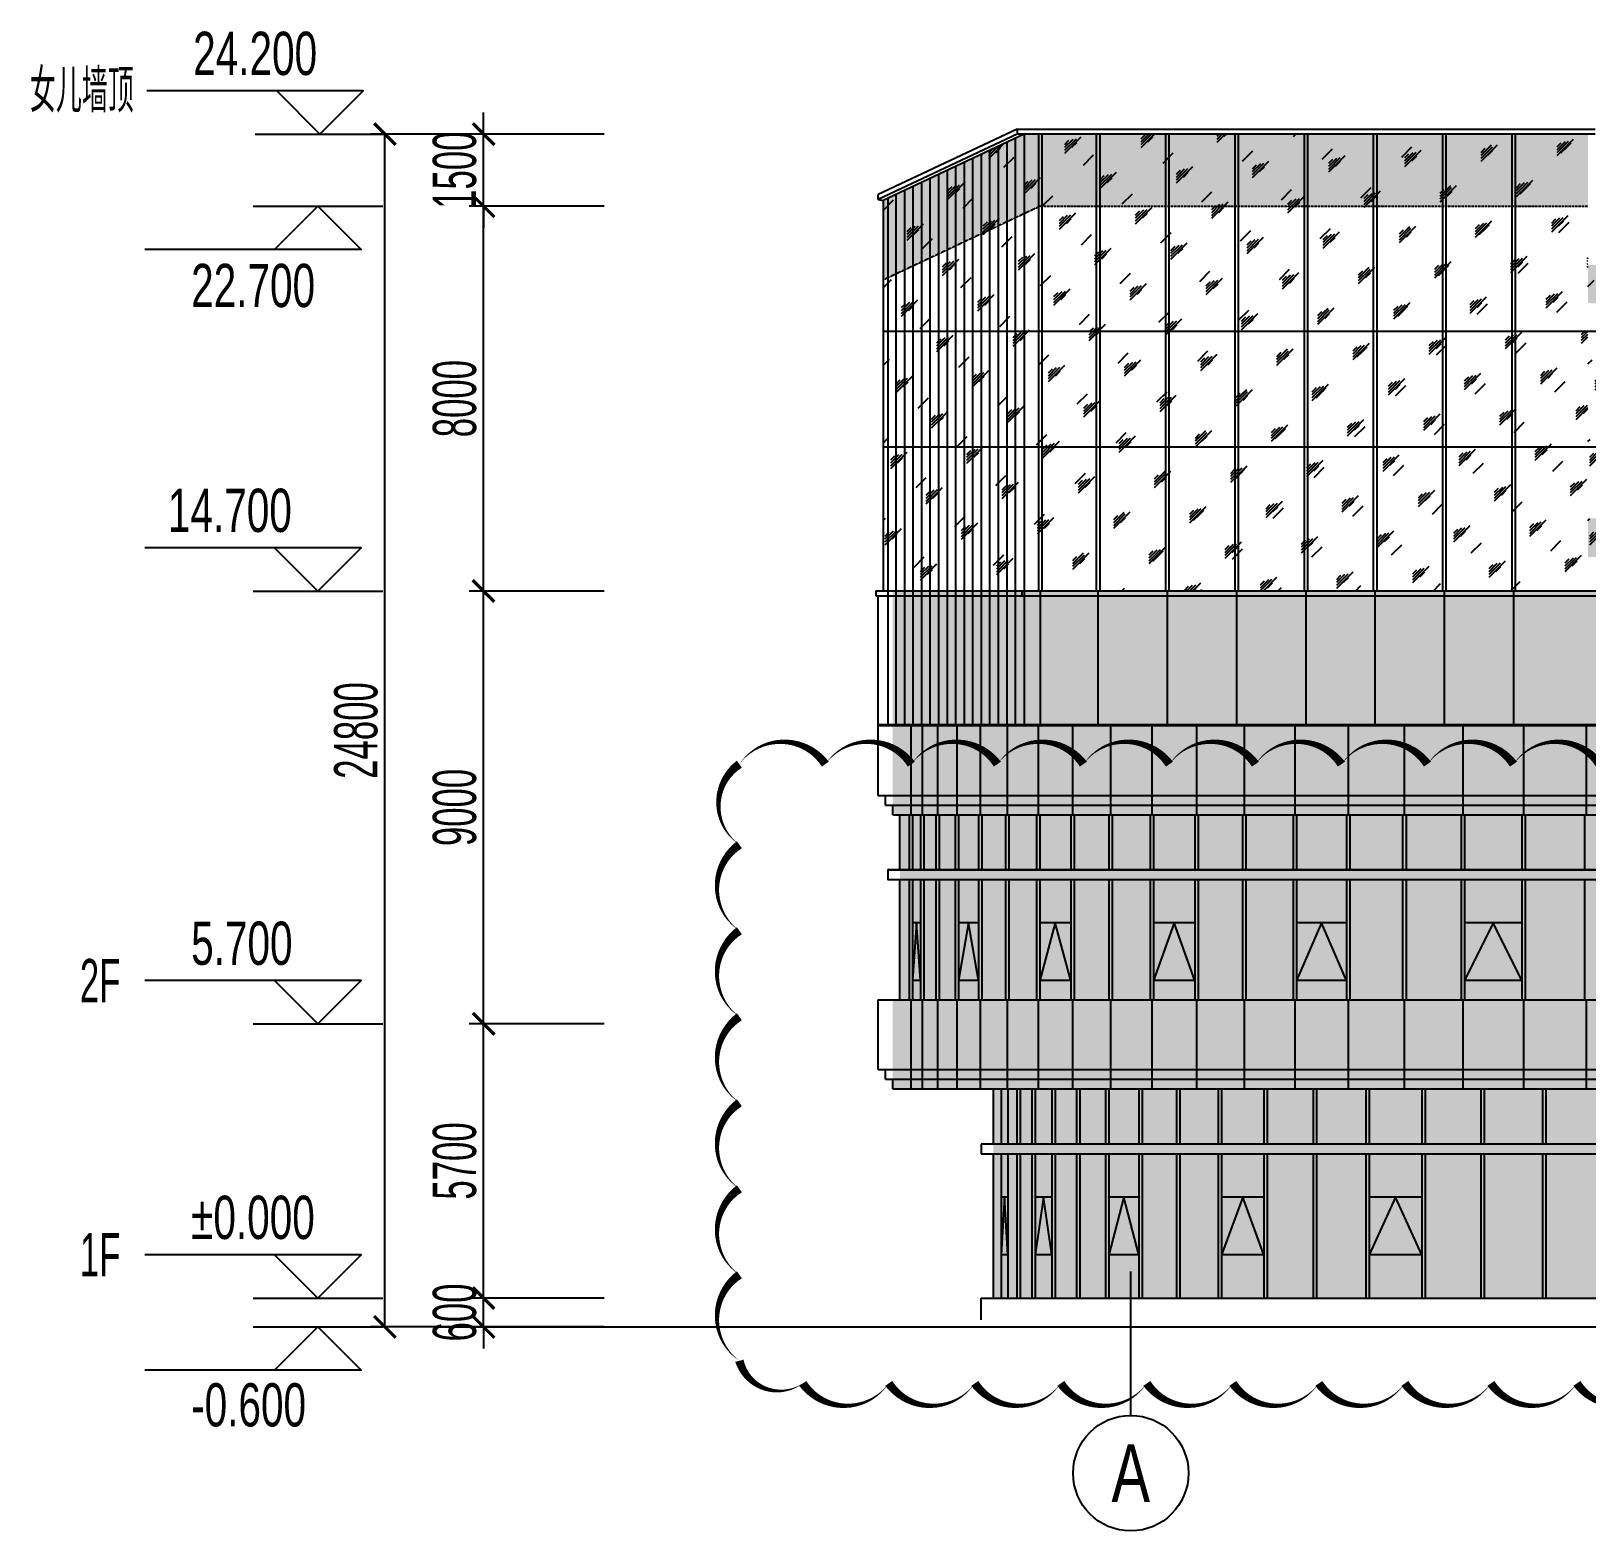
# Model space of a CAD drawing. Extents: x 1849385 to 2804940, y -773301 to -409130.
# Drawn here: x 2545853 to 2578198, y -567667 to -536485 of the extents above; entities that cross this region are included whole.
import ezdxf
from ezdxf.enums import TextEntityAlignment as Align

# ---------------------------------------------------------------- set-up
doc = ezdxf.new("R2010")
doc.units = 0
doc.linetypes.add('DASH', pattern=[0.35, 0.25, -0.1])
for name, color, linetype in [('#填充层', 8, 'Continuous'), ('#幕墙分格线-立面', 7, 'Continuous'), ('#文字', 2, 'Continuous'), ('#标注', 1, 'Continuous'), ('#结构边线+内凹外凸边线', 5, 'Continuous'), ('A-GLASS-E', 145, 'Continuous'), ('A-STRS', 50, 'Continuous'), ('dim', 7, 'Continuous'), ('L立面-细线', 5, 'Continuous')]:
    doc.layers.add(name, color=color, linetype=linetype)
doc.styles.add('#文字', font='jrs.shx', dxfattribs={"width": 0.7, "bigfont": 'hztxt.shx'})
doc.styles.add('HZ', font='jrs.shx', dxfattribs={"width": 0.6, "bigfont": 'hztxt.shx'})
doc.styles.add('JHZX', font='jrs.shx', dxfattribs={"width": 0.6, "bigfont": 'jhz.shx'})
doc.styles.add('楷体', font='', dxfattribs={"width": 0.75})
doc.styles.get('楷体').set_extended_font_data('KaiTi_GB2312')
doc.dimstyles.new('JZBZ-300', dxfattribs={"dimscale": 300, "dimtxt": 3, "dimasz": 1.5, "dimexe": 1, "dimexo": 1, "dimgap": 0.5, "dimtad": 1, "dimdec": 0, "dimdsep": 46, "dimtxsty": 'JHZX', "dimblk1": 'ARCHTICK', "dimblk2": 'ARCHTICK', "dimsah": 1, "dimcen": 0, "dimclrd": 1, "dimclre": 1, "dimclrt": 2, "dimazin": 2, "dimtfac": 1, "dimtdec": 0, "dimtix": 1, "dimtmove": 0, "dimatfit": 3, "dimfxl": 0, "dimtolj": 1, "dimlwd": -1, "dimlwe": -1, "dimarcsym": 0})

# ---------------------------------------------------------------- blocks, each defined once
blk = doc.blocks.new('LEVEL')
blk.add_line((9, 0), (0, 0))
blk.add_lwpolyline([(7.5, 3), (4.5, 0), (1.5, 3), (16.5, 3)])
at = {"style": '楷体', "width": 0.75}
blk.add_attdef('LEVEL', text='', height=3.5, dxfattribs=at).set_placement((9.33, 5.59), align=Align.MIDDLE_CENTER)
blk.add_attdef('FLOOR', text='', height=3.5, dxfattribs=at).set_placement((17.5, 3), align=Align.MIDDLE_LEFT)
blk = doc.blocks.new('_ARCHTICK')
at = {"color": 0, "linetype": 'ByBlock', "const_width": 0.15}
blk.add_lwpolyline([(-0.5, -0.5), (0.5, 0.5)], dxfattribs=at)
blk = doc.blocks.new('*D48')
at = {"layer": '#标注', "color": 1, "ltscale": 300, "transparency": 16777216}
for p, q in [((2555260, -562826), (2555260, -562376)), ((2557769, -562826), (2554960, -562826)), ((2555260, -563426), (2555260, -562826)), ((2557769, -563426), (2554960, -563426)), ((2555260, -563426), (2555260, -563876))]:
    blk.add_line(p, q, dxfattribs=at)
at = {"layer": 'Defpoints', "color": 0, "ltscale": 300, "transparency": 16777216}
for p in [(2555260, -562826), (2558069, -562826), (2558069, -563426)]:
    blk.add_point(p, dxfattribs=at)
at = {"layer": '#标注', "color": 1, "ltscale": 300, "transparency": 16777216, "xscale": 450, "yscale": 450, "zscale": 450}
for p, rotation in [((2555260, -562826), 270), ((2555260, -563426), 90)]:
    blk.add_blockref('_ARCHTICK', p, dxfattribs=dict(at, rotation=rotation))
at = {"layer": '#标注', "color": 2, "ltscale": 300, "transparency": 16777216, "insert": (2554660, -563126), "char_height": 900, "attachment_point": 5, "rotation": 90, "style": 'JHZX'}
blk.add_mtext('\\A1;600', dxfattribs=at)
blk = doc.blocks.new('*D49')
at = {"layer": '#标注', "color": 1, "ltscale": 300, "transparency": 16777216}
for p, q in [((2557769, -557126), (2554960, -557126)), ((2555260, -562826), (2555260, -557126)), ((2557769, -562826), (2554960, -562826))]:
    blk.add_line(p, q, dxfattribs=at)
at = {"layer": 'Defpoints', "color": 0, "ltscale": 300, "transparency": 16777216}
for p in [(2555260, -557126), (2558069, -557126), (2558069, -562826)]:
    blk.add_point(p, dxfattribs=at)
at = {"layer": '#标注', "color": 1, "ltscale": 300, "transparency": 16777216, "xscale": 450, "yscale": 450, "zscale": 450}
for p, rotation in [((2555260, -557126), 90), ((2555260, -562826), 270)]:
    blk.add_blockref('_ARCHTICK', p, dxfattribs=dict(at, rotation=rotation))
at = {"layer": '#标注', "color": 2, "ltscale": 300, "transparency": 16777216, "insert": (2554660, -559976), "char_height": 900, "attachment_point": 5, "rotation": 90, "style": 'JHZX'}
blk.add_mtext('\\A1;5700', dxfattribs=at)
blk = doc.blocks.new('*D50')
at = {"layer": '#标注', "color": 1, "ltscale": 300, "transparency": 16777216}
for p, q in [((2557769, -548126), (2554960, -548126)), ((2555260, -557126), (2555260, -548126)), ((2557769, -557126), (2554960, -557126))]:
    blk.add_line(p, q, dxfattribs=at)
at = {"layer": 'Defpoints', "color": 0, "ltscale": 300, "transparency": 16777216}
for p in [(2555260, -548126), (2558069, -548126), (2558069, -557126)]:
    blk.add_point(p, dxfattribs=at)
at = {"layer": '#标注', "color": 1, "ltscale": 300, "transparency": 16777216, "xscale": 450, "yscale": 450, "zscale": 450}
for p, rotation in [((2555260, -548126), 90), ((2555260, -557126), 270)]:
    blk.add_blockref('_ARCHTICK', p, dxfattribs=dict(at, rotation=rotation))
at = {"layer": '#标注', "color": 2, "ltscale": 300, "transparency": 16777216, "insert": (2554660, -552626), "char_height": 900, "attachment_point": 5, "rotation": 90, "style": 'JHZX'}
blk.add_mtext('\\A1;9000', dxfattribs=at)
blk = doc.blocks.new('*D51')
at = {"layer": '#标注', "color": 1, "ltscale": 300, "transparency": 16777216}
for p, q in [((2557769, -540126), (2554960, -540126)), ((2555260, -548126), (2555260, -540126)), ((2557769, -548126), (2554960, -548126))]:
    blk.add_line(p, q, dxfattribs=at)
at = {"layer": 'Defpoints', "color": 0, "ltscale": 300, "transparency": 16777216}
for p in [(2555260, -540126), (2558069, -540126), (2558069, -548126)]:
    blk.add_point(p, dxfattribs=at)
at = {"layer": '#标注', "color": 1, "ltscale": 300, "transparency": 16777216, "xscale": 450, "yscale": 450, "zscale": 450}
for p, rotation in [((2555260, -540126), 90), ((2555260, -548126), 270)]:
    blk.add_blockref('_ARCHTICK', p, dxfattribs=dict(at, rotation=rotation))
at = {"layer": '#标注', "color": 2, "ltscale": 300, "transparency": 16777216, "insert": (2554660, -544126), "char_height": 900, "attachment_point": 5, "rotation": 90, "style": 'JHZX'}
blk.add_mtext('\\A1;8000', dxfattribs=at)
blk = doc.blocks.new('*D52')
at = {"layer": '#标注', "color": 1, "ltscale": 300, "transparency": 16777216}
for p, q in [((2555260, -538626), (2555260, -538176)), ((2557769, -538626), (2554960, -538626)), ((2555260, -540126), (2555260, -538626)), ((2557769, -540126), (2554960, -540126)), ((2555260, -540126), (2555260, -540576))]:
    blk.add_line(p, q, dxfattribs=at)
at = {"layer": 'Defpoints', "color": 0, "ltscale": 300, "transparency": 16777216}
for p in [(2555260, -538626), (2558069, -538626), (2558069, -540126)]:
    blk.add_point(p, dxfattribs=at)
at = {"layer": '#标注', "color": 1, "ltscale": 300, "transparency": 16777216, "xscale": 450, "yscale": 450, "zscale": 450}
for p, rotation in [((2555260, -538626), 270), ((2555260, -540126), 90)]:
    blk.add_blockref('_ARCHTICK', p, dxfattribs=dict(at, rotation=rotation))
at = {"layer": '#标注', "color": 2, "ltscale": 300, "transparency": 16777216, "insert": (2554660, -539376), "char_height": 900, "attachment_point": 5, "rotation": 90, "style": 'JHZX'}
blk.add_mtext('\\A1;1500', dxfattribs=at)
blk = doc.blocks.new('*D53')
at = {"layer": '#标注', "color": 1, "ltscale": 300, "transparency": 16777216}
for p, q in [((2554960, -538626), (2552908, -538626)), ((2553208, -563426), (2553208, -538626)), ((2554960, -563426), (2552908, -563426))]:
    blk.add_line(p, q, dxfattribs=at)
at = {"layer": 'Defpoints', "color": 0, "ltscale": 300, "transparency": 16777216}
for p in [(2553208, -538626), (2555260, -538626), (2555260, -563426)]:
    blk.add_point(p, dxfattribs=at)
at = {"layer": '#标注', "color": 1, "ltscale": 300, "transparency": 16777216, "xscale": 450, "yscale": 450, "zscale": 450}
for p, rotation in [((2553208, -538626), 90), ((2553208, -563426), 270)]:
    blk.add_blockref('_ARCHTICK', p, dxfattribs=dict(at, rotation=rotation))
at = {"layer": '#标注', "color": 2, "ltscale": 300, "transparency": 16777216, "insert": (2552608, -551026), "char_height": 900, "attachment_point": 5, "rotation": 90, "style": 'JHZX'}
blk.add_mtext('\\A1;24800', dxfattribs=at)
blk = doc.blocks.new('*U6')
at = {"linetype": 'ByBlock'}
blk.add_line((0, -20), (0, -10.02375), dxfattribs=at)
blk.add_circle((0, -24), 4, dxfattribs=at)
at = {"color": 2, "linetype": 'ByBlock', "style": 'JHZX', "width": 0.75}
blk.add_attdef('AXES', text='', height=4, dxfattribs=at).set_placement((0, -24), align=Align.MIDDLE_CENTER)
blk = doc.blocks.new('RWRWF')
at = {"layer": '#幕墙分格线-立面'}
for p, q in [((0, 0), (-2886, -1358)), ((0, 0), (12017, 0)), ((0, 0), (0, -100)), ((0, -100), (-2886, -1458)), ((150, -100), (-2786, -1481)), ((-216, -272), (-216, -9600)), ((-39, -189), (-39, -9600)), ((12017, -100), (0, -100)), ((150, -100), (150, -9600)), ((445, -100), (445, -9600)), ((515, -100), (515, -9600)), ((1654, -9600), (1654, -100)), ((1724, -9600), (1724, -100)), ((3094, -9600), (3094, -100)), ((3164, -9600), (3164, -100)), ((4534, -9600), (4534, -100)), ((4604, -9600), (4604, -100)), ((5974, -9600), (5974, -100)), ((6044, -9600), (6044, -100)), ((7413, -9600), (7413, -100)), ((7483, -9600), (7483, -100)), ((8853, -9600), (8853, -100)), ((8923, -9600), (8923, -100)), ((10293, -9600), (10293, -100)), ((10363, -9600), (10363, -100)), ((-925, -606), (-925, -9600)), ((-748, -522), (-748, -9600)), ((-571, -439), (-571, -9600)), ((-394, -356), (-394, -9600)), ((-1634, -939), (-1634, -9600)), ((-1457, -856), (-1457, -9600)), ((-1280, -773), (-1280, -9600)), ((-1103, -689), (-1103, -9600)), ((-2343, -1273), (-2343, -9600)), ((-2166, -1190), (-2166, -9600)), ((-1989, -1106), (-1989, -9600)), ((-1812, -1023), (-1812, -9600)), ((-2886, -1458), (-2886, -1358)), ((-2786, -1481), (-2786, -9600)), ((-2685, -1434), (-2685, -9600)), ((-2521, -1356), (-2521, -9600)), ((150, -9600), (-2936, -9600)), ((-2936, -9600), (-2936, -9700)), ((-2936, -9700), (150, -9700)), ((-2886, -13850), (-2886, -9700)), ((-2685, -9600), (-2685, -12380)), ((-2521, -9600), (-2521, -12380)), ((-2343, -9600), (-2343, -12380)), ((-2166, -9600), (-2166, -12380)), ((-1989, -9600), (-1989, -12380)), ((-1812, -9600), (-1812, -12380)), ((-1634, -9600), (-1634, -12380)), ((-1457, -9600), (-1457, -12380)), ((-1280, -9600), (-1280, -12380)), ((-1103, -9600), (-1103, -12380)), ((-925, -9600), (-925, -12380)), ((-748, -9600), (-748, -12380)), ((-571, -9600), (-571, -12380)), ((-394, -9600), (-394, -12380)), ((-216, -9600), (-216, -12380)), ((-39, -9600), (-39, -12380)), ((100, -9600), (100, -9700)), ((150, -9600), (150, -12380)), ((150, -9600), (150, -12380)), ((150, -9700), (150, -12400)), ((480, -9600), (480, -12380)), ((1689, -12380), (1689, -9600)), ((3129, -12380), (3129, -9600)), ((4569, -12380), (4569, -9600)), ((6009, -12380), (6009, -9600)), ((7448, -12380), (7448, -9600)), ((8888, -12380), (8888, -9600)), ((10328, -12380), (10328, -9600)), ((49014, -12380), (-2886, -12380)), ((49014, -12400), (-2886, -12400)), ((-2886, -13850), (-2886, -12400)), ((-2212, -12380), (-2212, -14250)), ((-1976, -12380), (-1976, -14250)), ((-1655, -12380), (-1655, -14250)), ((-1252, -12380), (-1252, -14250)), ((-769, -12380), (-769, -14250)), ((-205, -12380), (-205, -14250)), ((11867, -12400), (150, -12400)), ((436, -12380), (436, -14250)), ((1152, -12380), (1152, -14250)), ((1942, -12380), (1942, -14250)), ((2802, -12380), (2802, -14250)), ((3730, -12380), (3730, -14250)), ((4722, -12380), (4722, -14250)), ((5775, -12380), (5775, -14250)), ((6886, -12380), (6886, -14250)), ((8051, -12380), (8051, -14250)), ((9267, -12380), (9267, -14250)), ((9267, -12380), (9267, -14250)), ((10528, -12380), (10528, -14250)), ((11831, -12380), (11831, -14250)), ((-2886, -13850), (49014, -13850)), ((-2736, -14050), (-2736, -13850)), ((-2736, -14050), (48864, -14050)), ((-2586, -14250), (-2586, -14050)), ((-2586, -14250), (48714, -14250)), ((-2436, -15400), (-2436, -14250)), ((-2247, -14250), (-2247, -15400)), ((-2177, -14250), (-2177, -15400)), ((-2011, -14250), (-2011, -15400)), ((-1941, -14250), (-1941, -15400)), ((-1690, -14250), (-1690, -15400)), ((-1620, -14250), (-1620, -15400)), ((-1287, -14250), (-1287, -15400)), ((-1217, -14250), (-1217, -15400)), ((-804, -14250), (-804, -15400)), ((-734, -14250), (-734, -15400)), ((-240, -14250), (-240, -15400)), ((-170, -14250), (-170, -15400)), ((401, -14250), (401, -15400)), ((471, -14250), (471, -15400)), ((1117, -14250), (1117, -15400)), ((1187, -14250), (1187, -15400)), ((1907, -14250), (1907, -15400)), ((1977, -14250), (1977, -15400)), ((2767, -14250), (2767, -15400)), ((2837, -14250), (2837, -15400)), ((3695, -14250), (3695, -15400)), ((3765, -14250), (3765, -15400)), ((4687, -14250), (4687, -15400)), ((4757, -14250), (4757, -15400)), ((5740, -14250), (5740, -15400)), ((5810, -14250), (5810, -15400)), ((6851, -14250), (6851, -15400)), ((6921, -14250), (6921, -15400)), ((8016, -14250), (8016, -15400)), ((8086, -14250), (8086, -15400)), ((9232, -14250), (9232, -15400)), ((9232, -14250), (9232, -15400)), ((9302, -14250), (9302, -15400)), ((9302, -14250), (9302, -15400)), ((10493, -14250), (10493, -15400)), ((10563, -14250), (10563, -15400)), ((11796, -14250), (11796, -15400)), ((-2686, -15600), (48814, -15600)), ((-2436, -18100), (-2436, -15600)), ((-2247, -15600), (-2247, -18100)), ((-2177, -15600), (-2177, -18100)), ((-2011, -15600), (-2011, -18100)), ((-1941, -15600), (-1941, -18100)), ((-1690, -15600), (-1690, -18100)), ((-1620, -15600), (-1620, -18100)), ((-1287, -15600), (-1287, -18100)), ((-1217, -15600), (-1217, -18100)), ((-804, -15600), (-804, -18100)), ((-734, -15600), (-734, -18100)), ((-240, -15600), (-240, -18100)), ((-170, -15600), (-170, -18100)), ((401, -15600), (401, -18100)), ((471, -15600), (471, -18100)), ((1117, -15600), (1117, -18100)), ((1187, -15600), (1187, -18100)), ((1907, -15600), (1907, -18100)), ((1977, -15600), (1977, -18100)), ((2767, -15600), (2767, -18100)), ((2837, -15600), (2837, -18100)), ((3695, -15600), (3695, -18100)), ((3765, -15600), (3765, -18100)), ((4687, -15600), (4687, -18100)), ((4757, -15600), (4757, -18100)), ((5740, -15600), (5740, -18100)), ((5810, -15600), (5810, -18100)), ((6851, -15600), (6851, -18100)), ((6921, -15600), (6921, -18100)), ((8016, -15600), (8016, -18100)), ((8086, -15600), (8086, -18100)), ((9232, -15600), (9232, -18100)), ((9232, -15600), (9232, -18100)), ((9302, -15600), (9302, -18100)), ((9302, -15600), (9302, -18100)), ((10493, -15600), (10493, -18100)), ((10563, -15600), (10563, -18100)), ((11796, -15600), (11796, -18100)), ((-2886, -18100), (49014, -18100)), ((-2886, -19550), (-2886, -18100)), ((-2212, -18100), (-2212, -19950)), ((-1976, -18100), (-1976, -19950)), ((-1655, -18100), (-1655, -19950)), ((-1252, -18100), (-1252, -19950)), ((-769, -18100), (-769, -19950)), ((-205, -18100), (-205, -19950)), ((436, -18100), (436, -19950)), ((1152, -18100), (1152, -19950)), ((1942, -18100), (1942, -19950)), ((2802, -18100), (2802, -19950)), ((3730, -18100), (3730, -19950)), ((4722, -18100), (4722, -19950)), ((5775, -18100), (5775, -19950)), ((6886, -18100), (6886, -19950)), ((8051, -18100), (8051, -19950)), ((9267, -18100), (9267, -19950)), ((9267, -18100), (9267, -19950)), ((10528, -18100), (10528, -19950)), ((11831, -18100), (11831, -19950)), ((-2886, -19550), (49014, -19550)), ((-2736, -19750), (-2736, -19550)), ((-2736, -19750), (48864, -19750)), ((-2586, -19950), (-2586, -19750)), ((-2586, -19950), (48714, -19950)), ((-496, -19950), (-496, -21100)), ((-334, -19950), (-334, -21100)), ((-334, -19950), (-334, -21100)), ((-192, -19950), (-192, -21100)), ((-8, -19950), (-8, -21100)), ((62, -19950), (62, -21100)), ((309, -19950), (309, -21100)), ((379, -19950), (379, -21100)), ((724, -19950), (724, -21100)), ((794, -19950), (794, -21100)), ((1235, -19950), (1235, -21100)), ((1305, -19950), (1305, -21100)), ((1839, -19950), (1839, -21100)), ((1909, -19950), (1909, -21100)), ((2533, -19950), (2533, -21100)), ((2603, -19950), (2603, -21100)), ((3316, -19950), (3316, -21100)), ((3386, -19950), (3386, -21100)), ((4182, -19950), (4182, -21100)), ((4252, -19950), (4252, -21100)), ((5130, -19950), (5130, -21100)), ((5200, -19950), (5200, -21100)), ((6154, -19950), (6154, -21100)), ((6224, -19950), (6224, -21100)), ((7250, -19950), (7250, -21100)), ((7320, -19950), (7320, -21100)), ((8414, -19950), (8414, -21100)), ((8484, -19950), (8484, -21100)), ((9641, -19950), (9641, -21100)), ((9711, -19950), (9711, -21100)), ((10925, -19950), (10925, -21100)), ((10995, -19950), (10995, -21100)), ((-746, -21100), (-746, -21300)), ((13331, -21100), (-746, -21100)), ((-746, -21300), (13331, -21300)), ((-496, -21300), (-496, -24300)), ((-334, -21300), (-334, -24300)), ((-334, -21300), (-334, -24300)), ((-192, -21300), (-192, -24300)), ((-8, -21300), (-8, -24300)), ((62, -21300), (62, -24300)), ((309, -21300), (309, -24300)), ((379, -21300), (379, -24300)), ((724, -21300), (724, -24300)), ((794, -21300), (794, -24300)), ((1235, -21300), (1235, -24300)), ((1305, -21300), (1305, -24300)), ((1839, -21300), (1839, -24300)), ((1909, -21300), (1909, -24300)), ((2533, -21300), (2533, -24300)), ((2603, -21300), (2603, -24300)), ((3316, -21300), (3316, -24300)), ((3386, -21300), (3386, -24300)), ((4182, -21300), (4182, -24300)), ((4252, -21300), (4252, -24300)), ((5130, -21300), (5130, -24300)), ((5200, -21300), (5200, -24300)), ((6154, -21300), (6154, -24300)), ((6224, -21300), (6224, -24300)), ((7250, -21300), (7250, -24300)), ((7320, -21300), (7320, -24300)), ((8414, -21300), (8414, -24300)), ((8484, -21300), (8484, -24300)), ((9641, -21300), (9641, -24300)), ((9711, -21300), (9711, -24300)), ((10925, -21300), (10925, -24300)), ((10995, -21300), (10995, -24300)), ((-746, -24750), (-746, -24300)), ((-746, -24300), (46364, -24300)), ((-12027, -24900), (65608, -24900))]:
    blk.add_line(p, q, dxfattribs=at)
at = {"layer": '#幕墙分格线-立面', "linetype": 'DASH', "ltscale": 2}
for q in [(-2786, -3136), (11867, -1600)]:
    blk.add_line((480, -1600), q, dxfattribs=at)
at = {"layer": '#幕墙分格线-立面', "ltscale": 300}
for p, q in [((-2786, -4200), (22179, -4200)), ((-2786, -6600), (31333, -6600))]:
    blk.add_line(p, q, dxfattribs=at)
at = {"layer": '#幕墙分格线-立面'}
blk.add_lwpolyline([(150, -9700), (49064, -9700), (49064, -9600), (150, -9600)], dxfattribs=at)
blk.add_lwpolyline([(48814, -15400), (-2686, -15400), (-2686, -15600), (48814, -15600)], close=True, dxfattribs=at)
at = {"layer": 'A-GLASS-E'}
blk.add_line((-2686, -15400), (48814, -15400), dxfattribs=at)
at = {"layer": 'A-STRS'}
blk.add_line((-2886, -1458), (-2786, -1481), dxfattribs=at)
blk = doc.blocks.new('TC5')
at = {"layer": '#填充层', "ltscale": 5}
h = blk.add_hatch(color=252, dxfattribs=at)
h.dxf.hatch_style = 1
h.paths.add_polyline_path([(14753, 1258), (14753, -242), (3366, -242), (100, -1779), (100, -124), (3036, 1258)])
h = blk.add_hatch(dxfattribs=at)
h.set_pattern_fill('玻璃1', color=256, scale=150)
h.set_pattern_definition([(45, (100, -8182.4), (-734.825, 734.825), [336, -864]), (45, (244, -8122.4), (-734.825, 734.825), [144, -1056]), (45, (100, -8122.4), (-734.825, 734.825), [240, -960]), (45, (172, -8182.4), (806.1, -806.1), [300, -900]), (45, (100, -8242.4), (-734.825, 734.825), [480, -720]), (45, (100, -8062.4), (-734.825, 734.825), [120, -1080])])
h.paths.add_polyline_path([(14753, 1258), (3036, 1258), (100, -124), (100, -8242), (14753, -8242)])
h = blk.add_hatch(dxfattribs=at)
h.set_pattern_fill('玻璃1', color=256, scale=150)
h.set_pattern_definition([(45, (14748.2, -6542.7), (-734.825, 734.825), [336, -864]), (45, (14892.2, -6482.7), (-734.825, 734.825), [144, -1056]), (45, (14748.2, -6482.7), (-734.825, 734.825), [240, -960]), (45, (14820.2, -6542.7), (806.1, -806.1), [300, -900]), (45, (14748.2, -6602.7), (-734.825, 734.825), [480, -720]), (45, (14748.2, -6422.7), (-734.825, 734.825), [120, -1080])])
edge = h.paths.add_edge_path()
edge.add_line((14748, -1454), (20496, -1750))
edge.add_line((20496, -1750), (24698, -2003))
edge.add_line((24698, -2003), (27591, -2283))
edge.add_line((27591, -2283), (31763, -2679))
edge.add_line((31763, -2679), (35448, -3027))
edge.add_line((35448, -3027), (38107, -3496))
edge.add_line((38107, -3496), (39723, -4075))
edge.add_line((39723, -4075), (38107, -4647))
edge.add_line((38107, -4647), (36404, -4987))
edge.add_line((36404, -4987), (34260, -5239))
edge.add_line((34260, -5239), (26146, -5999))
edge.add_line((26146, -5999), (20496, -6307))
edge.add_line((20496, -6307), (14753, -6603))
edge.add_line((14753, -6603), (14753, -1454))
h = blk.add_hatch(color=252, dxfattribs=at)
h.dxf.hatch_style = 1
h.paths.add_polyline_path([(14753, -2255), (23264, -2697), (26146, -2946), (29019, -3225), (33049, -3596), (36404, -3965), (37315, -4131), (38107, -4324), (38634, -4493), (39723, -4075), (38107, -3496), (37315, -3313), (35382, -3020), (26146, -2143), (24698, -2003), (23964, -1933), (14753, -1454)])
h = blk.add_hatch(dxfattribs=at)
h.set_pattern_fill('玻璃1', color=256, scale=150)
h.set_pattern_definition([(45, (14750.2, -8182.4), (-734.825, 734.825), [336, -864]), (45, (14894.2, -8122.4), (-734.825, 734.825), [144, -1056]), (45, (14750.2, -8122.4), (-734.825, 734.825), [240, -960]), (45, (14822.2, -8182.4), (806.1, -806.1), [300, -900]), (45, (14750.2, -8242.4), (-734.825, 734.825), [480, -720]), (45, (14750.2, -8062.4), (-734.825, 734.825), [120, -1080])])
edge = h.paths.add_edge_path()
edge.add_line((14750, -6739), (14750, -8242))
edge.add_line((14750, -8242), (51800, -8242))
edge.add_line((51800, -8242), (51800, -4123))
edge.add_line((51800, -4123), (51045, -4308))
edge.add_line((51045, -4308), (49330, -4652))
edge.add_line((49330, -4652), (47241, -4944))
edge.add_line((47241, -4944), (45481, -5105))
edge.add_line((45481, -5105), (43461, -5236))
edge.add_line((43461, -5236), (40002, -5412))
edge.add_line((40002, -5412), (36122, -5606))
edge.add_line((36122, -5606), (30497, -5908))
edge.add_line((30497, -5908), (21703, -6381))
edge.add_line((21703, -6381), (14753, -6738))
h = blk.add_hatch(color=252, dxfattribs=at)
h.dxf.hatch_style = 1
h.paths.add_polyline_path([(51800, -4123), (51800, -4949), (50358, -5273), (48717, -5561), (46395, -5832), (42361, -6096), (14753, -7540), (14753, -6738), (24629, -6226), (29040, -5988), (34755, -5678), (40002, -5412), (43461, -5236), (45481, -5105), (47241, -4944), (48717, -4751), (50358, -4456)])
h = blk.add_hatch(dxfattribs=at)
h.set_pattern_fill('DOTS', color=256, scale=150)
h.set_pattern_definition([(0, (299.2, -19942.4), (119.0625, 238.125), [0, -238.125])])
h.paths.add_polyline_path([(51600, -18592), (299, -18592), (299, -16742), (51600, -16742)])
h.paths.add_polyline_path([(15995, -19942), (35905, -19942), (35905, -18592), (15995, -18592)])
h.paths.add_polyline_path([(299, -12892), (51609, -12892), (51609, -8242), (299, -8242)])
h = blk.add_hatch(dxfattribs=at)
h.set_pattern_fill('玻璃1', color=256, scale=150)
h.set_pattern_definition([(45, (450, -22882.4), (-734.825, 734.825), [336, -864]), (45, (594, -22822.4), (-734.825, 734.825), [144, -1056]), (45, (450, -22822.4), (-734.825, 734.825), [240, -960]), (45, (522, -22882.4), (806.102, -806.102), [300, -900]), (45, (450, -22942.4), (-734.825, 734.825), [480, -720]), (45, (450, -22762.4), (-734.825, 734.825), [120, -1080])])
h.paths.add_polyline_path([(450, -16742), (51450, -16742), (51450, -12892), (450, -12892)])
h.paths.add_polyline_path([(35905, -18592), (35905, -19942), (36455, -19942), (36455, -22942), (48987, -22942), (48987, -18592)])
h.paths.add_polyline_path([(15995, -22942), (15995, -18592), (2390, -18592), (2390, -22942)])
h.paths.add_polyline_path([(16878, -19942), (16878, -22942), (20345, -22942), (20345, -19942)])
h.paths.add_polyline_path([(25443, -22942), (25443, -19942), (21903, -19942), (21903, -22942)])
h = blk.add_hatch(dxfattribs=at)
h.set_pattern_fill('DOTS', color=256, scale=150)
h.set_pattern_definition([(0, (15994.57, -22942.4), (119.0625, 238.125), [0, -238.125])])
h.paths.add_polyline_path([(34989, -19942), (35905, -19942), (35905, -22942), (34989, -22942)])
h.paths.add_polyline_path([(15995, -19942), (16878, -19942), (16878, -22942), (15995, -22942)])
h = blk.add_hatch(dxfattribs=at)
h.set_pattern_fill('GRASS', color=256, scale=150)
h.set_pattern_definition([(90, (-2523287.62, 588858.38), (-299.338642, 299.338642), [79.3742, -519.303045]), (45, (-2523287.62, 588858.4), (-299.338847, 299.338847), [79.3742, -343.954845]), (135, (-2523287.62, 588858.4), (-299.338847, -299.338847), [79.3742, -343.954845])])
h.paths.add_polyline_path([(20345, -19942), (21903, -19942), (21903, -22942), (20345, -22942)])
h.paths.add_polyline_path([(26588, -19942), (28185, -19942), (28185, -22942), (26588, -22942)])
h.paths.add_polyline_path([(29173, -19942), (30745, -19942), (30745, -22942), (29173, -22942)])
h.paths.add_polyline_path([(33515, -22942), (34989, -22942), (34989, -19942), (33515, -19942)])
h.paths.add_polyline_path([(36455, -22942), (35905, -22942), (35905, -19942), (36455, -19942)])
h = blk.add_hatch(dxfattribs=at)
h.set_pattern_fill('DOTS', color=256, scale=150)
h.set_pattern_definition([(0, (25443.03, -22942.4), (119.0625, 238.125), [0, -238.125])])
h.paths.add_polyline_path([(30745, -22942), (33515, -22942), (33515, -19942), (30745, -19942)])
h.paths.add_polyline_path([(28185, -19942), (29173, -19942), (29173, -22942), (28185, -22942)])
h.paths.add_polyline_path([(25443, -19942), (26588, -19942), (26588, -22942), (25443, -22942)])
blk = doc.blocks.new('A$C62f4fb9c')
at = {"layer": 'L立面-细线', "color": 6}
for points in [[(876, 400), (792, 1600), (709, 400)], [(876, 1600), (709, 1600)], [(2082, 400), (1876, 1600), (1669, 400)], [(2082, 1600), (1669, 1600)], [(4003, 400), (3680, 1600), (3357, 400)], [(4003, 1600), (3357, 1600)], [(6581, 400), (6152, 1600), (5723, 400)], [(6581, 1600), (5723, 1600)], [(9737, 400), (9217, 1600), (8696, 400)], [(9737, 1600), (8696, 1600)], [(13379, 400), (12783, 1600), (12188, 400)], [(13379, 1600), (12188, 1600)], [(17396, 400), (16744, 1600), (16092, 400)], [(17396, 1600), (16092, 1600)], [(21668, 400), (20980, 1600), (20293, 400)], [(21668, 1600), (20293, 1600)], [(26067, 400), (25366, 1600), (24664, 400)], [(26067, 1600), (24664, 1600)], [(30462, 400), (29769, 1600), (29075, 400)], [(30462, 1600), (29075, 1600)], [(34720, 400), (34057, 1600), (33394, 400)], [(34720, 1600), (33394, 1600)], [(38715, 400), (38103, 1600), (37490, 400)], [(38715, 1600), (37490, 1600)], [(42326, 400), (41784, 1600), (41242, 400)], [(42326, 1600), (41242, 1600)], [(45446, 400), (44991, 1600), (44537, 400)], [(45446, 1600), (44537, 1600)], [(47980, 400), (47628, 1600), (47276, 400)], [(47980, 1600), (47276, 1600)], [(49854, 400), (49615, 1600), (49377, 400)], [(49854, 1600), (49377, 1600)], [(51010, 400), (50894, 1600), (50777, 400)], [(51010, 1600), (50777, 1600)], [(876, 400), (709, 400)], [(2082, 400), (1669, 400)], [(4003, 400), (3357, 400)], [(6581, 400), (5723, 400)], [(9737, 400), (8696, 400)], [(13379, 400), (12188, 400)], [(17396, 400), (16092, 400)], [(21668, 400), (20293, 400)], [(26067, 400), (24664, 400)], [(30462, 400), (29075, 400)], [(34720, 400), (33394, 400)], [(38715, 400), (37490, 400)], [(42326, 400), (41242, 400)], [(45446, 400), (44537, 400)], [(47980, 400), (47276, 400)], [(49854, 400), (49377, 400)], [(51010, 400), (50777, 400)], [(2694, -5300), (2623, -4100), (2552, -5300)], [(2694, -4100), (2552, -4100)], [(3610, -5300), (3438, -4100), (3265, -5300)], [(3610, -4100), (3265, -4100)], [(5419, -5300), (5107, -4100), (4795, -5300)], [(5419, -4100), (4795, -4100)], [(8016, -5300), (7577, -4100), (7138, -5300)], [(8016, -4100), (7138, -4100)], [(11300, -5300), (10753, -4100), (10206, -5300)], [(11300, -4100), (10206, -4100)], [(40600, -5300), (41147, -4100), (41694, -5300)], [(40600, -4100), (41694, -4100)], [(43884, -5300), (44323, -4100), (44762, -5300)], [(43884, -4100), (44762, -4100)], [(46481, -5300), (46793, -4100), (47105, -5300)], [(46481, -4100), (47105, -4100)], [(48290, -5300), (48462, -4100), (48635, -5300)], [(48290, -4100), (48635, -4100)], [(2694, -5300), (2552, -5300)], [(3610, -5300), (3265, -5300)], [(5419, -5300), (4795, -5300)], [(8016, -5300), (7138, -5300)], [(11300, -5300), (10206, -5300)], [(40600, -5300), (41694, -5300)], [(43884, -5300), (44762, -5300)], [(46481, -5300), (47105, -5300)], [(48290, -5300), (48635, -5300)]]:
    blk.add_lwpolyline(points, dxfattribs=at)

msp = doc.modelspace()

# ---------------------------------------------------------------- linework, layer by layer
at = {"layer": '#结构边线+内凹外凸边线', "ltscale": 300, "const_width": 20}
for points in [[(2615415.3, -548126.1), (2615415.3, -548226.1), (2615365.3, -548226.1), (2615365.3, -552376.1), (2615215.3, -552376.1), (2615215.3, -552576.1), (2615065.3, -552576.1), (2615065.3, -552776.1), (2563765.3, -552776.1), (2563765.3, -552576.1), (2563615.3, -552576.1), (2563615.3, -552376.1), (2563465.3, -552376.1), (2563465.3, -548226.1), (2563415.3, -548226.1), (2563415.3, -548126.1), (2615415.3, -548126.1)], [(2563465.3, -556626.1), (2563465.3, -558076.1), (2563615.3, -558076.1), (2563615.3, -558276.1), (2563765.3, -558276.1), (2563765.3, -558476.1), (2615065.3, -558476.1), (2615065.3, -558276.1), (2615215.3, -558276.1), (2615215.3, -558076.1), (2615365.3, -558076.1), (2615365.3, -556626.1), (2563465.3, -556626.1)]]:
    msp.add_lwpolyline(points, dxfattribs=at)
msp.add_lwpolyline([(2615365.3, -550906.1), (2563465.3, -550906.1), (2563465.3, -550926.1), (2615365.3, -550926.1)], close=True, dxfattribs=at)
at = {"layer": 'Defpoints', "color": 3}
msp.add_lwpolyline([(2579777.5, -564600.8, 0, 178.8, -0.5205671), (2577989.2, -564600.8, 0, 178.8, -0.5205671), (2576201, -564600.8, 0, 178.8, -0.5205671), (2574412.7, -564600.8, 0, 178.8, -0.5205671), (2572624.5, -564600.8, 0, 178.8, -0.5205671), (2570836.2, -564600.8, 0, 178.8, -0.5205671), (2569047.9, -564600.8, 0, 178.8, -0.5205671), (2567259.7, -564600.8, 0, 178.8, -0.5205671), (2565471.4, -564600.8, 0, 178.8, -0.5205671), (2563683.2, -564600.8, 0, 178.8, -0.5205671), (2561894.9, -564600.8, 0, 178.8, -0.5205671), (2560577.6, -564129.9, 0, 178.8, -0.5205671), (2560577.6, -562341.6, 0, 178.8, -0.5205671), (2560577.6, -560553.4, 0, 178.8, -0.5205671), (2560577.6, -558765.1, 0, 178.8, -0.5205671), (2560577.6, -556976.9, 0, 178.8, -0.5205671), (2560577.6, -555188.6, 0, 178.8, -0.5205671), (2560577.6, -553400.4, 0, 178.8, -0.5205671), (2560577.6, -551725.4, 0, 178.8, -0.5205671), (2562365.8, -551725.4, 0, 178.8, -0.5205671), (2564154.1, -551725.4, 0, 178.8, -0.5205671), (2565942.4, -551725.4, 0, 178.8, -0.5205671), (2567730.6, -551725.4, 0, 178.8, -0.5205671), (2569518.9, -551725.4, 0, 178.8, -0.5205671), (2571307.1, -551725.4, 0, 178.8, -0.5205671), (2573095.4, -551725.4, 0, 178.8, -0.5205671), (2574883.6, -551725.4, 0, 178.8, -0.5205671), (2576671.9, -551725.4, 0, 178.8, -0.5205671), (2578460.1, -551725.4, 0, 178.8, -0.5205671)], format="xyseb", dxfattribs=at)

# ---------------------------------------------------------------- block references
at = {"layer": '#标注'}
ref = msp.add_blockref('LEVEL', (2553207.7, -538626.1), dxfattribs=dict(at, xscale=-300, yscale=300, zscale=300))
ref.add_attrib('LEVEL', '24.200', dxfattribs={"layer": '#文字', "height": 900, "style": '#文字', "width": 0.7}).set_placement((2549221.8, -536948.2), align=Align.MIDDLE_LEFT)
ref.add_attrib('FLOOR', '女儿墙顶', dxfattribs={"layer": '#文字', "height": 900, "style": 'HZ', "width": 0.6}).set_placement((2546907.7, -537726.1), align=Align.MIDDLE_CENTER)
ref = msp.add_blockref('LEVEL', (2553165.7, -540126.1), dxfattribs=dict(at, xscale=300, yscale=300, zscale=300, rotation=180))
ref.add_attrib('LEVEL', '22.700', dxfattribs={"layer": '#文字', "height": 900, "style": '#文字', "width": 0.7}).set_placement((2549179.8, -541773.9), align=Align.MIDDLE_LEFT)
ref = msp.add_blockref('LEVEL', (2553165.7, -548126.1), dxfattribs=dict(at, xscale=-300, yscale=300, zscale=300))
ref.add_attrib('LEVEL', '14.700', dxfattribs={"layer": '#文字', "height": 900, "style": '#文字', "width": 0.7}).set_placement((2548696.8, -546448.2), align=Align.MIDDLE_LEFT)
ref = msp.add_blockref('LEVEL', (2553165.7, -557126.1), dxfattribs=dict(at, xscale=-300, yscale=300, zscale=300))
ref.add_attrib('LEVEL', '5.700', dxfattribs={"layer": '#文字', "height": 900, "style": '#文字', "width": 0.7}).set_placement((2549179.8, -555448.2), align=Align.MIDDLE_LEFT)
ref.add_attrib('FLOOR', '2F', dxfattribs={"layer": '#文字', "height": 900, "style": 'HZ', "width": 0.6}).set_placement((2546865.7, -556226.1), align=Align.MIDDLE_LEFT)
at = {"layer": '#标注', "color": 6, "ltscale": 300}
msp.add_blockref('A$C62f4fb9c', (2563465.3, -556626.1), dxfattribs=at)
at = {"layer": '#标注'}
ref = msp.add_blockref('LEVEL', (2553165.7, -562826.1), dxfattribs=dict(at, xscale=-300, yscale=300, zscale=300))
ref.add_attrib('LEVEL', '±0.000', dxfattribs={"layer": '#文字', "height": 900, "style": '#文字', "width": 0.7}).set_placement((2549179.8, -561148.2), align=Align.MIDDLE_LEFT)
ref.add_attrib('FLOOR', '1F', dxfattribs={"layer": '#文字', "height": 900, "style": 'HZ', "width": 0.6}).set_placement((2546865.7, -561926.1), align=Align.MIDDLE_LEFT)
at = {"layer": '#标注', "linetype": 'ByBlock', "xscale": 300, "yscale": 300, "zscale": 300}
msp.add_blockref('*U6', (2568715.3, -559266.8), dxfattribs=at).add_auto_attribs({'AXES': 'A'})
at = {"layer": '#标注'}
ref = msp.add_blockref('LEVEL', (2553165.7, -563426.1), dxfattribs=dict(at, xscale=300, yscale=300, zscale=300, rotation=180))
ref.add_attrib('LEVEL', '-0.600', dxfattribs={"layer": '#文字', "height": 900, "style": '#文字', "width": 0.7}).set_placement((2549179.8, -565046), align=Align.MIDDLE_LEFT)
at = {"layer": 'dim'}
for name, p in [('RWRWF', (2566351.3, -538526.1)), ('TC5', (2563465.3, -539883.7))]:
    msp.add_blockref(name, p, dxfattribs=at)

# ---------------------------------------------------------------- dimensions: what is measured, and where the dimension line sits
at = {"layer": '#标注', "ltscale": 300}
for base, p1, p2, picture, middle in [((2555259.5, -538626.1), (2558069, -540126.1), (2558069, -538626.1), '*D52', (2554659.5, -539376.1)), ((2555259.5, -540126.1), (2558069, -548126.1), (2558069, -540126.1), '*D51', (2554659.5, -544126.1)), ((2555259.5, -548126.1), (2558069, -557126.1), (2558069, -548126.1), '*D50', (2554659.5, -552626.1)), ((2555259.5, -557126.1), (2558069, -562826.1), (2558069, -557126.1), '*D49', (2554659.5, -559976.1))]:
    dim = msp.add_linear_dim(base=base, p1=p1, p2=p2, angle=90, dimstyle='JZBZ-300', override={"dimtmove": 1}, dxfattribs=at)
    dim.commit()
    dim.dimension.update_dxf_attribs({"geometry": picture, "text_midpoint": middle})
dim = msp.add_aligned_dim(p1=(2555259.5, -563426.1), p2=(2555259.5, -538626.1), distance=2051.8, dimstyle='JZBZ-300', dxfattribs=at)
dim.commit()
dim.dimension.update_dxf_attribs({"geometry": '*D53', "text_midpoint": (2552607.7, -551026.1)})
dim = msp.add_linear_dim(base=(2555259.5, -562826.1), p1=(2558069, -563426.1), p2=(2558069, -562826.1), angle=90, dimstyle='JZBZ-300', dxfattribs=at)
dim.commit()
dim.dimension.update_dxf_attribs({"geometry": '*D48', "text_midpoint": (2554659.5, -563126.1)})

doc.saveas('drawing.dxf')
